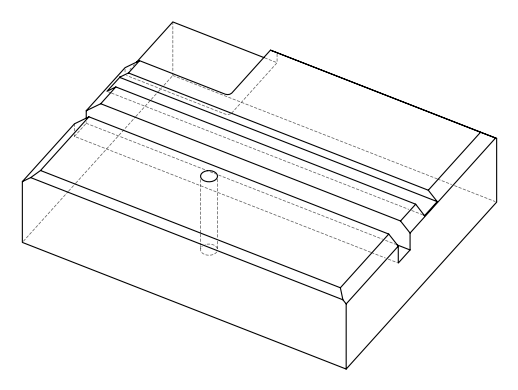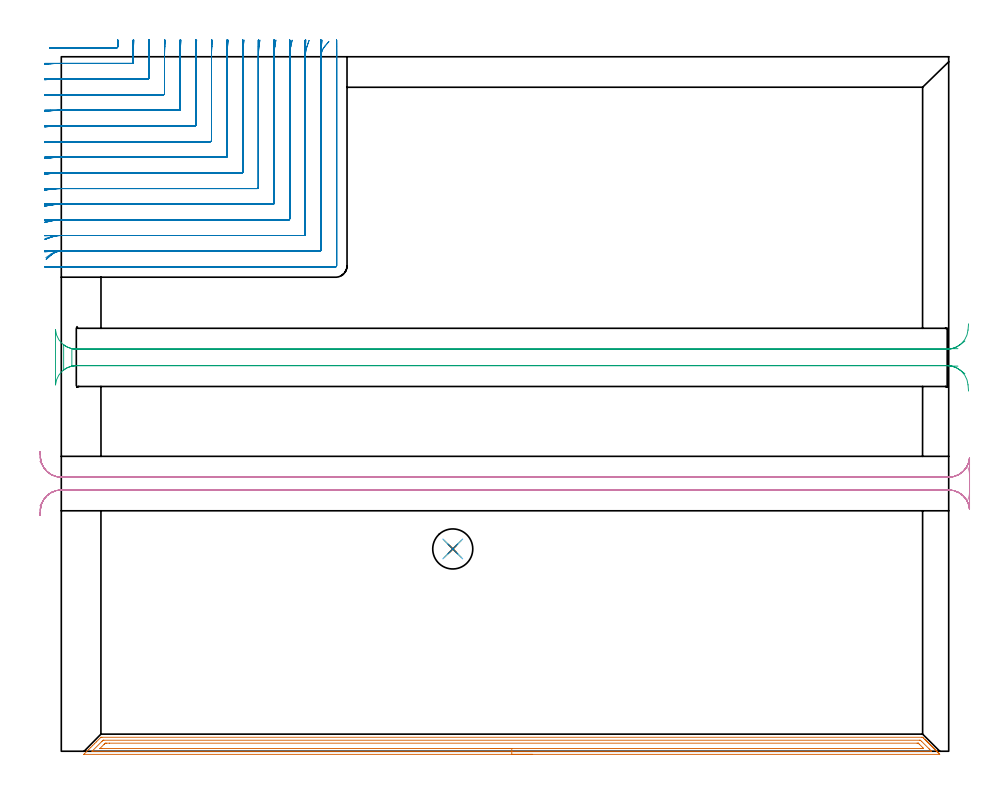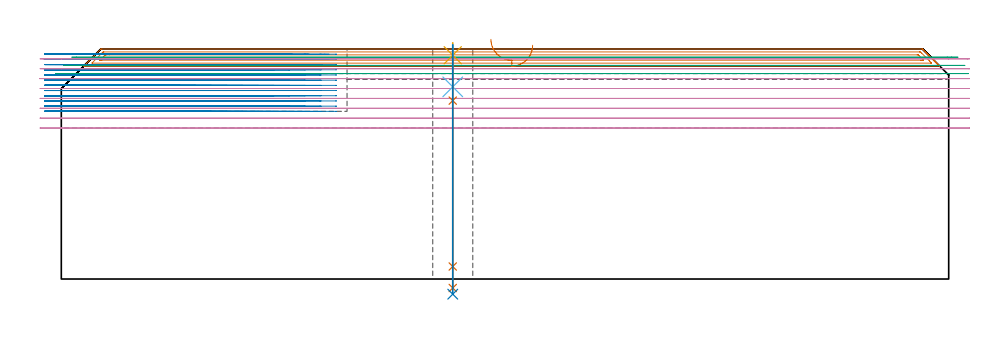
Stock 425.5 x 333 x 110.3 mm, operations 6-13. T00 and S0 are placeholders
(PLAN: 13 operations, 6 tool changes, 124.8 min)
(1 AREA_MILL | FG_CHAMFER_SURFACE | UGT0205_001 | 6.69 min | 22216 mm3)
(2 AREA_MILL_1 | FG_CHAMFER_SURFACE_1 | UGT0205_001 | 4.73 min | 9531 mm3)
(3 AREA_MILL_2 | FG_CHAMFER_SURFACE_2 | UGT0205_001 | 4.59 min | 18210 mm3)
(4 AREA_MILL_3 | FG_CHAMFER_SURFACE_3 | UGT0205_001 | 6.88 min | 15377 mm3)
(5 AREA_MILL_4 | FG_CHAMFER_SURFACE_4 | UGT0205_001 | 13.79 min | 30699 mm3)
(6 AREA_MILL_5 | FG_CHAMFER_SURFACE_5 | UGT0205_001 | 9.9 min | 13432 mm3)
(7 MILL_CORNER_NOTCH_RECTANGULAR | CORNER_NOTCH_RECTANGULAR | NXT0201_013 | Follow Part, ap 2.5, ae 75% | 56.53 min | 430630 mm3)
(8 MILL_RECTANGULAR_SLOT | SLOT_RECTANGULAR | UGT0201_094 | Follow Part, ap 5, ae 75% | 5.38 min | 133810 mm3)
(9 MILL_RECTANGULAR_SLOT_1 | SLOT_RECTANGULAR_1 | UGT0201_094 | Follow Part, ap 5, ae 75% | 15.1 min | 417049 mm3)
(10 SPOT_DRILL | STEP1HOLE | NXT0321_9005460120000 | 0.05 min | 174 mm3)
(11 DRILL_BLIND_HOLE_INTO_CENTER | STEP1HOLE | NXT0301_092 | 0.08 min | 1740 mm3)
(12 GUN_DRILL_THROUGH_HOLE | STEP1HOLE | UGT0307_009 | 0.57 min | 10550 mm3)
(13 DRILL_TO_ENLARGE_THROUGH_HOLE | STEP1HOLE | UGT0301_259 | 0.48 min | 19427 mm3)
(TOOL UGT0205_001 | Chamfer Mill 20 x 3 x 45 deg. | D20 FL50 Z2)
(TOOL NXT0201_013 | ENDMILL 10mm | D10 FL30 Z4)
(TOOL UGT0201_094 | End mill 20 mm | D20 FL38 Z4)
(TOOL NXT0321_9005460120000 | NC Spot Drill, 142deg, 12mm, Carbide, Uncoated | D12 PA142 FL30 Z2)
(TOOL NXT0301_092 | Carbide Drill 12.1mm [860.1-1210-061A1-MM 2214] | D12.1 PA140 FL77 Z2)
(TOOL UGT0307_009 | Gun Drill 12 mm | D12 PA130 FL24 Z1)
(TOOL UGT0301_259 | Twist Drill 19.2 mm | D19.2 PA118 FL140 Z2)
(OP 6 AREA_MILL_5)
G17 G21 G94 G90
T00 M6
G54
G17 G0 G90 X226. Y-1.5 S1061 M3
G43 Z120.3 H0
Z112.1
G94 G1 X225.962 Z111.228 F250.
X225.848 Z110.364
X225.659 Z109.512
X225.397 Z108.68
X225.063 Z107.874
X224.66 Z107.1
X224.191 Z106.364
X223.66 Z105.672
X223.071 Z105.029
X222.428 Z104.44
X221.736 Z103.908
X221. Z103.44
X220.226 Z103.037
X219.42 Z102.703
X218.588 Z102.441
X217.736 Z102.252
X216.871 Z102.138
X216. Z102.1
X11.074
X10.971 Y-1.499 Z102.101
X10.921 Y-1.498 Z102.102
X10.812 Y-1.491 Z102.105
X11.042 Y-1.257 Z102.341
X12.083 Y-0.216 Z103.383
X13.205 Y0.905 Z104.505
X14.098 Y1.799 Z105.398
X14.992 Y2.692 Z106.291
X15.885 Y3.585 Z107.185
X16.778 Y4.479 Z108.078
X18.896 Y6.597 Z110.195
X18.917 Y6.617 Z110.214
X19.005 Y6.699 Z110.286
X19.458 Y6.7 Z110.3
X412.541
X412.995 Y6.699 Z110.286
X413.085 Y6.617 Z110.214
X413.104 Y6.597 Z110.195
X413.435 Y6.266 Z109.864
X413.549 Y6.153 Z109.749
X414.141 Y5.561 Z109.157
X414.247 Y5.453 Z109.053
X414.328 Y5.372 Z108.972
X414.437 Y5.265 Z108.861
X414.542 Y5.159 Z108.758
X414.626 Y5.074 Z108.674
X414.733 Y4.969 Z108.565
X414.836 Y4.864 Z108.464
X414.924 Y4.777 Z108.376
X415.029 Y4.673 Z108.269
X415.131 Y4.57 Z108.169
X415.221 Y4.479 Z108.078
X415.325 Y4.376 Z107.973
X415.425 Y4.275 Z107.875
X415.519 Y4.181 Z107.781
X415.621 Y4.08 Z107.676
X415.719 Y3.981 Z107.58
X415.817 Y3.883 Z107.483
X415.918 Y3.784 Z107.38
X416.014 Y3.686 Z107.286
X416.115 Y3.585 Z107.185
X416.214 Y3.488 Z107.084
X416.308 Y3.392 Z106.991
X416.413 Y3.288 Z106.887
X416.51 Y3.192 Z106.788
X416.603 Y3.098 Z106.697
X416.71 Y2.99 Z106.589
X416.806 Y2.896 Z106.492
X416.897 Y2.803 Z106.403
X417.008 Y2.692 Z106.292
X417.1 Y2.602 Z106.198
X417.192 Y2.509 Z106.108
X417.306 Y2.394 Z105.994
X417.398 Y2.304 Z105.9
X417.486 Y2.214 Z105.814
X417.604 Y2.097 Z105.696
X417.694 Y2.008 Z105.604
X417.78 Y1.92 Z105.519
X417.902 Y1.799 Z105.398
X417.99 Y1.712 Z105.308
X418.075 Y1.626 Z105.225
X418.199 Y1.501 Z105.1
X418.286 Y1.416 Z105.012
X418.369 Y1.331 Z104.93
X418.497 Y1.203 Z104.802
X418.582 Y1.12 Z104.716
X418.664 Y1.037 Z104.636
X418.795 Y0.905 Z104.505
X418.878 Y0.823 Z104.42
X418.958 Y0.742 Z104.341
X419.093 Y0.608 Z104.207
X419.174 Y0.527 Z104.124
X419.253 Y0.448 Z104.047
X419.39 Y0.31 Z103.909
X419.471 Y0.231 Z103.827
X419.547 Y0.153 Z103.753
X419.688 Y0.012 Z103.611
X419.767 Y-0.065 Z103.531
X419.841 Y-0.141 Z103.458
X419.986 Y-0.286 Z103.313
X420.063 Y-0.361 Z103.235
X420.136 Y-0.435 Z103.164
X420.284 Y-0.583 Z103.016
X420.359 Y-0.657 Z102.939
X420.43 Y-0.73 Z102.869
X420.582 Y-0.881 Z102.718
X420.655 Y-0.953 Z102.643
X420.863 Y-1.163 Z102.437
X421.098 Y-1.397 Z102.201
X421.177 Y-1.48 Z102.118
X421.183 Y-1.495 Z102.103
X421.177 Y-1.499 Z102.099
X216. Y-1.5 Z102.1
Y-0.086 Z103.514
X15.012 Y-0.085 Z103.515
X14.992 Y-0.084 Z103.516
X14.697 Y-0.065 Z103.535
X14.84 Y0.086 Z103.686
X14.992 Y0.241 Z103.841
X19.458 Y4.708 Z108.308
X19.74 Y4.985 Z108.585
X20.026 Y5.265 Z108.865
X20.332 Y5.284 Z108.884
X20.352 Y5.285 Z108.885
X411.627
X411.648 Y5.284 Z108.884
X411.973 Y5.265 Z108.865
X412.541 Y4.707 Z108.307
X416.115 Y1.136 Z104.736
X416.427 Y0.823 Z104.423
X417.008 Y0.239 Z103.839
X417.303 Y-0.065 Z103.535
X417.028 Y-0.084 Z103.516
X417.008 Y-0.085 Z103.515
X216. Y-0.086 Z103.514
Y1.328 Z104.928
X19.458 Y1.329 Z104.929
X18.949 Y1.33 Z104.93
X18.598 Y1.334 Z104.934
X18.565 Y1.335 Z104.935
X18.554 Y1.345 Z104.945
X18.557 Y1.352 Z104.952
X18.565 Y1.365 Z104.965
X20.52 Y3.321 Z106.921
X20.689 Y3.488 Z107.088
X20.97 Y3.762 Z107.362
X21.064 Y3.853 Z107.453
X21.245 Y3.864 Z107.464
X21.755 Y3.869 Z107.469
X23.032 Y3.872 Z107.472
X410.37 Y3.871 Z107.471
X410.755 Y3.869 Z107.469
X410.882 Y3.866 Z107.466
X410.924 Y3.864 Z107.464
X410.959 Y3.833 Z107.433
X411.031 Y3.765 Z107.365
X411.312 Y3.488 Z107.088
X413.087 Y1.712 Z105.312
X413.435 Y1.359 Z104.959
X413.45 Y1.335 Z104.935
X413.435 Y1.334 Z104.934
X412.925 Y1.33 Z104.93
X412.541 Y1.329 Z104.929
X412.033 Y1.328 Z104.928
X216.
X215.128 Z104.967
X214.263 Z105.08
X213.412 Z105.269
X212.58 Z105.532
X211.774 Z105.865
X211. Z106.268
X210.264 Z106.737
X209.572 Z107.268
X208.929 Z107.857
X208.339 Z108.501
X207.808 Z109.193
X207.34 Z109.928
X206.937 Z110.702
X206.603 Z111.508
X206.341 Z112.34
X206.152 Z113.192
X206.038 Z114.057
X206. Z114.928
G0 Z120.3
M5
M2
(OP 7 MILL_CORNER_NOTCH_RECTANGULAR)
G17 G21 G94 G90
T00 M6
G54
G17 G0 G90 X-5.605 Y337.192 S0 M3
G43 Z120.3 H0
Z107.808
G94 G1 X-2.606 Y337.267 F250.
G2 X0.025 Y337.3 R105. F500.
G1 X26.614
G3 X27.106 Y337.771 R0.5
G2 X27.117 Y338. R105.
G1 X27.259 Y340.997 F250.
G0 Z120.3
X-7.996 Y329.516
Z107.808
G1 X-5. Y329.67
G2 X0.025 Y329.8 R97.5 F500.
G1 X34.007
G3 X34.5 Y330.293 R0.5
G1 Y333.044
G2 X34.626 Y338. R97.5
G1 X34.778 Y340.996 F250.
G0 Z120.3
X-7.995 Y321.992
Z107.808
G1 X-5. Y322.16
G2 X0.025 Y322.3 R90. F500.
G1 X41.506
G3 X42. Y322.794 R0.5
G1 Y333.044
G2 X42.137 Y338. R90.
G1 X42.302 Y340.995 F250.
G0 Z120.3
X-7.994 Y314.464
Z107.808
G1 X-5. Y314.647
G2 X0.025 Y314.8 R82.5 F500.
G1 X49.006
G3 X49.5 Y315.294 R0.5
G1 Y333.044
G2 X49.649 Y338. R82.5
G1 X49.829 Y340.995 F250.
G0 Z120.3
X-7.993 Y306.93
Z107.808
G1 X-5. Y307.131
G2 X0.025 Y307.3 R75. F500.
G1 X56.506
G3 X57. Y307.794 R0.5
G1 Y333.044
G2 X57.164 Y338. R75.
G1 X57.362 Y340.993 F250.
G0 Z120.3
X-7.992 Y299.389
Z107.808
G1 X-5. Y299.613
G2 X0.025 Y299.8 R67.5 F500.
G1 X64.005
G3 X64.5 Y300.295 R0.5
G1 Y333.044
G2 X64.682 Y338. R67.5
G1 X64.902 Y340.992 F250.
G0 Z120.3
X-7.989 Y291.838
Z107.808
G1 X-5. Y292.089
G2 X0.025 Y292.3 R60. F500.
G1 X71.505
G3 X72. Y292.795 R0.5
G1 Y333.044
G2 X72.205 Y338. R60.
G1 X72.453 Y340.99 F250.
G0 Z120.3
X-7.986 Y284.272
Z107.808
G1 X-5. Y284.559
G2 X0.025 Y284.8 R52.5 F500.
G1 X79.005
G3 X79.5 Y285.295 R0.5
G1 Y333.044
G2 X79.734 Y338. R52.5
G1 X80.018 Y340.987 F250.
G0 Z120.3
X-7.981 Y276.684
Z107.808
G1 X-5. Y277.019
G2 X0.025 Y277.3 R45. F500.
G1 X86.505
G3 X87. Y277.795 R0.5
G1 Y333.044
G2 X87.274 Y338. R45.
G1 X87.604 Y340.982 F250.
G0 Z120.3
X-7.973 Y269.06
Z107.808
G1 X-5. Y269.462
G2 X0.025 Y269.8 R37.5 F500.
G1 X94.004
G3 X94.5 Y270.296 R0.5
G1 Y333.044
G2 X94.829 Y338. R37.5
G1 X95.225 Y340.974 F250.
G0 Z120.3
X-7.958 Y261.374
Z107.808
G1 X-5. Y261.876
G2 X0.025 Y262.3 R30. F500.
G1 X101.504
G3 X102. Y262.796 R0.5
G1 Y333.044
G2 X102.412 Y338. R30.
G1 X102.908 Y340.959 F250.
G0 Z120.3
X-7.924 Y253.562
Z107.808
G1 X-5. Y254.232
G2 X0.025 Y254.8 R22.5 F500.
G1 X109.004
G3 X109.5 Y255.296 R0.5
G1 Y333.044
G2 X110.052 Y338. R22.5
G1 X110.713 Y340.926 F250.
G0 Z120.3
X-7.827 Y245.428
Z107.808
G1 X-5. Y246.433
G2 X0.025 Y247.3 R15. F500.
G1 X116.504
G3 X117. Y247.796 R0.5
G1 Y333.044
G2 X117.842 Y338. R15.
G1 X118.833 Y340.832 F250.
G0 Z120.3
X-7.227 Y235.857
Z107.808
G1 X-5. Y237.867
G2 X0.025 Y239.8 R7.5 F500.
G1 X124.003
G3 X124.5 Y240.297 R0.5
G1 Y333.044
G2 X126.37 Y338. R7.5
G1 X128.353 Y340.252 F250.
G0 Z120.3
X-2.975 Y232.3
Z107.808
G1 X0.025
X131.5 F500.
G3 X132. Y232.8 R0.5
G1 Y333.044
Y336.044 F250.
G0 Z120.3
X-5.605 Y337.193
Z105.317
G1 X-2.606 Y337.267
G2 X0.011 Y337.3 R105. F500.
G1 X26.61
G3 X27.103 Y337.771 R0.5
G2 X27.113 Y338. R105.
G1 X27.252 Y340.997 F250.
G0 Z120.3
X-7.996 Y329.517
Z105.317
G1 X-5. Y329.671
G2 X0.011 Y329.8 R97.5 F500.
G1 X34.007
G3 X34.5 Y330.293 R0.5
G1 Y333.131
G2 X34.622 Y338. R97.5
G1 X34.771 Y340.996 F250.
G0 Z120.3
X-7.995 Y321.993
Z105.317
G1 X-5. Y322.16
G2 X0.011 Y322.3 R90. F500.
G1 X41.506
G3 X42. Y322.794 R0.5
G1 Y333.131
G2 X42.132 Y338. R90.
G1 X42.294 Y340.996 F250.
G0 Z120.3
X-7.994 Y314.465
Z105.317
G1 X-5. Y314.648
G2 X0.011 Y314.8 R82.5 F500.
G1 X49.006
G3 X49.5 Y315.294 R0.5
G1 Y333.131
G2 X49.644 Y338. R82.5
G1 X49.821 Y340.995 F250.
G0 Z120.3
X-7.993 Y306.932
Z105.317
G1 X-5. Y307.132
G2 X0.011 Y307.3 R75. F500.
G1 X56.506
G3 X57. Y307.794 R0.5
G1 Y333.131
G2 X57.158 Y338. R75.
G1 X57.353 Y340.994 F250.
G0 Z120.3
X-7.992 Y299.391
Z105.317
G1 X-5. Y299.614
G2 X0.011 Y299.8 R67.5 F500.
G1 X64.005
G3 X64.5 Y300.295 R0.5
G1 Y333.131
G2 X64.676 Y338. R67.5
G1 X64.892 Y340.992 F250.
G0 Z120.3
X-7.99 Y291.84
Z105.317
G1 X-5. Y292.09
G2 X0.011 Y292.3 R60. F500.
G1 X71.505
G3 X72. Y292.795 R0.5
G1 Y333.131
G2 X72.198 Y338. R60.
G1 X72.441 Y340.99 F250.
G0 Z120.3
X-7.986 Y284.274
Z105.317
G1 X-5. Y284.56
G2 X0.011 Y284.8 R52.5 F500.
G1 X79.005
G3 X79.5 Y285.295 R0.5
G1 Y333.131
G2 X79.726 Y338. R52.5
G1 X80.004 Y340.987 F250.
G0 Z120.3
X-7.981 Y276.686
Z105.317
G1 X-5. Y277.02
G2 X0.011 Y277.3 R45. F500.
G1 X86.505
G3 X87. Y277.795 R0.5
G1 Y333.131
G2 X87.264 Y338. R45.
G1 X87.589 Y340.982 F250.
G0 Z120.3
X-7.973 Y269.063
Z105.317
G1 X-5. Y269.464
G2 X0.011 Y269.8 R37.5 F500.
G1 X94.004
G3 X94.5 Y270.296 R0.5
G1 Y333.131
G2 X94.817 Y338. R37.5
G1 X95.207 Y340.975 F250.
G0 Z120.3
X-7.958 Y261.377
Z105.317
G1 X-5. Y261.879
G2 X0.011 Y262.3 R30. F500.
G1 X101.504
G3 X102. Y262.796 R0.5
G1 Y333.131
G2 X102.398 Y338. R30.
G1 X102.885 Y340.96 F250.
G0 Z120.3
X-7.925 Y253.567
Z105.317
G1 X-5. Y254.235
G2 X0.011 Y254.8 R22.5 F500.
G1 X109.004
G3 X109.5 Y255.296 R0.5
G1 Y333.131
G2 X110.033 Y338. R22.5
G1 X110.682 Y340.929 F250.
G0 Z120.3
X-7.828 Y245.436
Z105.317
G1 X-5. Y246.438
G2 X0.011 Y247.3 R15. F500.
G1 X116.504
G3 X117. Y247.796 R0.5
G1 Y333.131
G2 X117.812 Y338. R15.
G1 X118.786 Y340.838 F250.
G0 Z120.3
X-7.232 Y235.876
Z105.317
G1 X-5. Y237.88
G2 X0.011 Y239.8 R7.5 F500.
G1 X124.003
G3 X124.5 Y240.297 R0.5
G1 Y333.131
G2 X126.295 Y338. R7.5
G1 X128.243 Y340.282 F250.
G0 Z120.3
X-2.989 Y232.3
Z105.317
G1 X0.011
X131.5 F500.
G3 X132. Y232.8 R0.5
G1 Y333.131
Y336.131 F250.
G0 Z120.3
X-5.604 Y337.193
Z102.825
G1 X-2.605 Y337.268
G2 X0.002 Y337.3 R105. F500.
G1 X26.514
G3 X27.007 Y337.787 R0.5
G2 X27.01 Y338. R105.
G1 X27.051 Y341. F250.
G0 Z120.3
X-7.996 Y329.518
Z102.825
G1 X-5. Y329.672
G2 X0.002 Y329.8 R97.5 F500.
G1 X34.007
G3 X34.5 Y330.293 R0.5
G1 Y336.549
G2 X34.511 Y338. R97.5
G1 X34.555 Y341. F250.
G0 Z120.3
X-7.995 Y321.994
Z102.825
G1 X-5. Y322.161
G2 X0.002 Y322.3 R90. F500.
G1 X41.506
G3 X42. Y322.794 R0.5
G1 Y336.549
G2 X42.012 Y338. R90.
G1 X42.06 Y341. F250.
G0 Z120.3
X-7.994 Y314.466
Z102.825
G1 X-5. Y314.648
G2 X0.002 Y314.8 R82.5 F500.
G1 X49.006
G3 X49.5 Y315.294 R0.5
G1 Y336.549
G2 X49.513 Y338. R82.5
G1 X49.566 Y341. F250.
G0 Z120.3
X-7.993 Y306.933
Z102.825
G1 X-5. Y307.133
G2 X0.002 Y307.3 R75. F500.
G1 X56.506
G3 X57. Y307.794 R0.5
G1 Y336.549
G2 X57.014 Y338. R75.
G1 X57.072 Y340.999 F250.
G0 Z120.3
X-7.992 Y299.392
Z102.825
G1 X-5. Y299.614
G2 X0.002 Y299.8 R67.5 F500.
G1 X64.005
G3 X64.5 Y300.295 R0.5
G1 Y336.549
G2 X64.516 Y338. R67.5
G1 X64.58 Y340.999 F250.
G0 Z120.3
X-7.99 Y291.841
Z102.825
G1 X-5. Y292.091
G2 X0.002 Y292.3 R60. F500.
G1 X71.505
G3 X72. Y292.795 R0.5
G1 Y336.549
G2 X72.018 Y338. R60.
G1 X72.09 Y340.999 F250.
G0 Z120.3
X-7.986 Y284.275
Z102.825
G1 X-5. Y284.561
G2 X0.002 Y284.8 R52.5 F500.
G1 X79.005
G3 X79.5 Y285.295 R0.5
G1 Y336.549
G2 X79.52 Y338. R52.5
G1 X79.603 Y340.999 F250.
G0 Z120.3
X-7.981 Y276.688
Z102.825
G1 X-5. Y277.021
G2 X0.002 Y277.3 R45. F500.
G1 X86.505
G3 X87. Y277.795 R0.5
G1 Y336.549
G2 X87.023 Y338. R45.
G1 X87.12 Y340.998 F250.
G0 Z120.3
X-7.973 Y269.065
Z102.825
G1 X-5. Y269.465
G2 X0.002 Y269.8 R37.5 F500.
G1 X94.004
G3 X94.5 Y270.296 R0.5
G1 Y336.549
G2 X94.528 Y338. R37.5
G1 X94.644 Y340.998 F250.
G0 Z120.3
X-7.958 Y261.38
Z102.825
G1 X-5. Y261.88
G2 X0.002 Y262.3 R30. F500.
G1 X101.504
G3 X102. Y262.796 R0.5
G1 Y336.549
G2 X102.035 Y338. R30.
G1 X102.18 Y340.996 F250.
G0 Z120.3
X-7.925 Y253.57
Z102.825
G1 X-5. Y254.237
G2 X0.002 Y254.8 R22.5 F500.
G1 X109.004
G3 X109.5 Y255.296 R0.5
G1 Y336.549
G2 X109.547 Y338. R22.5
G1 X109.74 Y340.994 F250.
G0 Z120.3
X-7.828 Y245.441
Z102.825
G1 X-5. Y246.441
G2 X0.002 Y247.3 R15. F500.
G1 X116.504
G3 X117. Y247.796 R0.5
G1 Y336.549
G2 X117.07 Y338. R15.
G1 X117.36 Y340.986 F250.
G0 Z120.3
X-7.235 Y235.887
Z102.825
G1 X-5. Y237.888
G2 X0.002 Y239.8 R7.5 F500.
G1 X124.003
G3 X124.5 Y240.297 R0.5
G1 Y336.549
G2 X124.642 Y338. R7.5
G1 X125.222 Y340.943 F250.
G0 Z120.3
X-2.998 Y232.3
Z102.825
G1 X0.002
X131.5 F500.
G3 X132. Y232.8 R0.5
G1 Y336.549
Y339.549 F250.
G0 Z120.3
X-5.582 Y337.226
Z100.333
G1 X-2.582 Y337.282
G2 X-0.621 Y337.3 R105. F500.
G1 X26.507
G3 X27. Y337.793 R0.5
G2 X27. Y338. R105.
G1 X27.003 Y341. F250.
G0 Z120.3
X-7.997 Y329.567
Z100.333
G1 X-5. Y329.702
G2 X-0.621 Y329.8 R97.5 F500.
G1 X34.007
G3 X34.5 Y330.293 R0.5
G1 Y337.902
Y338.
X34.503 Y341. F250.
G0 Z120.3
X-7.996 Y322.047
Z100.333
G1 X-5. Y322.193
G2 X-0.621 Y322.3 R90. F500.
G1 X41.506
G3 X42. Y322.794 R0.5
G1 Y337.902
Y338.
X42.003 Y341. F250.
G0 Z120.3
X-7.996 Y314.524
Z100.333
G1 X-5. Y314.684
G2 X-0.621 Y314.8 R82.5 F500.
G1 X49.006
G3 X49.5 Y315.294 R0.5
G1 Y337.902
Y338.
X49.504 Y341. F250.
G0 Z120.3
X-7.995 Y306.997
Z100.333
G1 X-5. Y307.172
G2 X-0.621 Y307.3 R75. F500.
G1 X56.506
G3 X57. Y307.794 R0.5
G1 Y337.902
Y338.
X57.004 Y341. F250.
G0 Z120.3
X-7.994 Y299.463
Z100.333
G1 X-5. Y299.658
G2 X-0.621 Y299.8 R67.5 F500.
G1 X64.005
G3 X64.5 Y300.295 R0.5
G1 Y337.902
Y338.
X64.504 Y341. F250.
G0 Z120.3
X-7.992 Y291.921
Z100.333
G1 X-5. Y292.14
G2 X-0.621 Y292.3 R60. F500.
G1 X71.505
G3 X72. Y292.795 R0.5
G1 Y337.902
Y338.
X72.005 Y341. F250.
G0 Z120.3
X-7.99 Y284.367
Z100.333
G1 X-5. Y284.617
G2 X-0.621 Y284.8 R52.5 F500.
G1 X79.005
G3 X79.5 Y285.295 R0.5
G1 Y337.902
Y338.
X79.506 Y341. F250.
G0 Z120.3
X-7.986 Y276.795
Z100.333
G1 X-5. Y277.086
G2 X-0.621 Y277.3 R45. F500.
G1 X86.505
G3 X87. Y277.795 R0.5
G1 Y337.902
Y338.
X87.007 Y341. F250.
G0 Z120.3
X-7.979 Y269.193
Z100.333
G1 X-5. Y269.543
G2 X-0.621 Y269.8 R37.5 F500.
G1 X94.004
G3 X94.5 Y270.296 R0.5
G1 Y337.902
Y338.
X94.508 Y341. F250.
G0 Z120.3
X-7.968 Y261.541
Z100.333
G1 X-5. Y261.979
G2 X-0.621 Y262.3 R30. F500.
G1 X101.504
G3 X102. Y262.796 R0.5
G1 Y337.902
Y338.
X102.01 Y341. F250.
G0 Z120.3
X-7.943 Y253.786
Z100.333
G1 X-5. Y254.37
G2 X-0.621 Y254.8 R22.5 F500.
G1 X109.004
G3 X109.5 Y255.296 R0.5
G1 Y337.902
Y338.
X109.513 Y341. F250.
G0 Z120.3
X-7.869 Y245.771
Z100.333
G1 X-5. Y246.647
G2 X-0.621 Y247.3 R15. F500.
G1 X116.504
G3 X117. Y247.796 R0.5
G1 Y337.902
Y338.
X117.02 Y341. F250.
G0 Z120.3
X-7.436 Y236.637
Z100.333
G1 X-5. Y238.389
G2 X-0.621 Y239.8 R7.5 F500.
G1 X124.003
G3 X124.5 Y240.297 R0.5
G1 Y337.902
X124.501 Y338.
X124.54 Y341. F250.
G0 Z120.3
X-3.621 Y232.3
Z100.333
G1 X-0.621
X131.5 F500.
G3 X132. Y232.8 R0.5
G1 Y337.902
Y340.902 F250.
G0 Z120.3
X-5.551 Y337.3
Z97.842
G1 X-2.551
X26.507 F500.
G3 X27. Y337.793 R0.5
G2 X27. Y338. R105.
G1 Y341. F250.
G0 Z120.3
X-8. Y329.766
Z97.842
G1 X-5. Y329.795
G2 X-4.058 Y329.8 R97.5 F500.
G1 X34.007
G3 X34.5 Y330.293 R0.5
G1 Y338.
Y341. F250.
G0 Z120.3
X-8. Y322.264
Z97.842
G1 X-5. Y322.295
G2 X-4.058 Y322.3 R90. F500.
G1 X41.506
G3 X42. Y322.794 R0.5
G1 Y338.
Y341. F250.
G0 Z120.3
X-8. Y314.76
Z97.842
G1 X-5. Y314.795
G2 X-4.058 Y314.8 R82.5 F500.
G1 X49.006
G3 X49.5 Y315.294 R0.5
G1 Y338.
Y341. F250.
G0 Z120.3
X-8. Y307.256
Z97.842
G1 X-5. Y307.294
G2 X-4.058 Y307.3 R75. F500.
G1 X56.506
G3 X57. Y307.794 R0.5
G1 Y338.
Y341. F250.
G0 Z120.3
X-8. Y299.752
Z97.842
G1 X-5. Y299.793
G2 X-4.058 Y299.8 R67.5 F500.
G1 X64.005
G3 X64.5 Y300.295 R0.5
G1 Y338.
Y341. F250.
G0 Z120.3
X-8. Y292.246
Z97.842
G1 X-5. Y292.293
G2 X-4.058 Y292.3 R60. F500.
G1 X71.505
G3 X72. Y292.795 R0.5
G1 Y338.
Y341. F250.
G0 Z120.3
X-8. Y284.738
Z97.842
G1 X-5. Y284.792
G2 X-4.058 Y284.8 R52.5 F500.
G1 X79.005
G3 X79.5 Y285.295 R0.5
G1 Y338.
Y341. F250.
G0 Z120.3
X-7.999 Y277.227
Z97.842
G1 X-5. Y277.29
G2 X-4.058 Y277.3 R45. F500.
G1 X86.505
G3 X87. Y277.795 R0.5
G1 Y338.
Y341. F250.
G0 Z120.3
X-7.999 Y269.713
Z97.842
G1 X-5. Y269.788
G2 X-4.058 Y269.8 R37.5 F500.
G1 X94.004
G3 X94.5 Y270.296 R0.5
G1 Y338.
Y341. F250.
G0 Z120.3
X-7.999 Y262.191
Z97.842
G1 X-5. Y262.285
G2 X-4.058 Y262.3 R30. F500.
G1 X101.504
G3 X102. Y262.796 R0.5
G1 Y338.
Y341. F250.
G0 Z120.3
X-7.997 Y254.655
Z97.842
G1 X-5. Y254.78
G2 X-4.058 Y254.8 R22.5 F500.
G1 X109.004
G3 X109.5 Y255.296 R0.5
G1 Y338.
Y341. F250.
G0 Z120.3
X-7.994 Y247.082
Z97.842
G1 X-5. Y247.27
G2 X-4.058 Y247.3 R15. F500.
G1 X116.504
G3 X117. Y247.796 R0.5
G1 Y338.
Y341. F250.
G0 Z120.3
X-7.976 Y239.364
Z97.842
G1 X-5. Y239.741
G2 X-4.058 Y239.8 R7.5 F500.
G1 X124.003
G3 X124.5 Y240.297 R0.5
G1 Y338.
Y341. F250.
G0 Z120.3
X-7.058 Y232.3
Z97.842
G1 X-4.058
X131.5 F500.
G3 X132. Y232.8 R0.5
G1 Y338.
Y341. F250.
G0 Z120.3
X-5.551 Y337.3
Z95.35
G1 X-2.551
X26.507 F500.
G3 X27. Y337.793 R0.5
G2 X27. Y338. R105.
G1 Y341. F250.
G0 Z120.3
X-8. Y329.8
Z95.35
G1 X-5.
X26.507 F500.
X34.007
G3 X34.5 Y330.293 R0.5
G1 Y338.
Y341. F250.
G0 Z120.3
X-8. Y322.3
Z95.35
G1 X-5.
X34.007 F500.
X41.506
G3 X42. Y322.794 R0.5
G1 Y338.
Y341. F250.
G0 Z120.3
X-8. Y314.799
Z95.35
G1 X-5. Y314.8
X41.506 F500.
X49.006
G3 X49.5 Y315.294 R0.5
G1 Y338.
Y341. F250.
G0 Z120.3
X-8. Y307.299
Z95.35
G1 X-5. Y307.3
X49.006 F500.
X56.506
G3 X57. Y307.794 R0.5
G1 Y338.
Y341. F250.
G0 Z120.3
X-8. Y299.799
Z95.35
G1 X-5. Y299.8
X56.506 F500.
X64.005
G3 X64.5 Y300.295 R0.5
G1 Y338.
Y341. F250.
G0 Z120.3
X-8. Y292.299
Z95.35
G1 X-5. Y292.3
X64.005 F500.
X71.505
G3 X72. Y292.795 R0.5
G1 Y338.
Y341. F250.
G0 Z120.3
X-8. Y284.799
Z95.35
G1 X-5. Y284.8
X71.505 F500.
X79.005
G3 X79.5 Y285.295 R0.5
G1 Y338.
Y341. F250.
G0 Z120.3
X-8. Y277.299
Z95.35
G1 X-5. Y277.3
X79.005 F500.
X86.505
G3 X87. Y277.795 R0.5
G1 Y338.
Y341. F250.
G0 Z120.3
X-8. Y269.799
Z95.35
G1 X-5. Y269.8
X86.505 F500.
X94.004
G3 X94.5 Y270.296 R0.5
G1 Y338.
Y341. F250.
G0 Z120.3
X-8. Y262.299
Z95.35
G1 X-5. Y262.3
X94.004 F500.
X101.504
G3 X102. Y262.796 R0.5
G1 Y338.
Y341. F250.
G0 Z120.3
X-8. Y254.798
Z95.35
G1 X-5. Y254.8
X101.504 F500.
X109.004
G3 X109.5 Y255.296 R0.5
G1 Y338.
Y341. F250.
G0 Z120.3
X-8. Y247.297
Z95.35
G1 X-5. Y247.3
X109.004 F500.
X116.504
G3 X117. Y247.796 R0.5
G1 Y338.
Y341. F250.
G0 Z120.3
X-8. Y239.794
Z95.35
G1 X-5. Y239.8
X116.504 F500.
X124.003
G3 X124.5 Y240.297 R0.5
G1 Y338.
Y341. F250.
G0 Z120.3
X-7.986 Y232.3
Z95.35
G1 X-4.986
X131.5 F500.
G3 X132. Y232.8 R0.5
G1 Y338.
Y341. F250.
G0 Z120.3
X-5.551 Y337.3
Z92.858
G1 X-2.551
X26.507 F500.
G3 X27. Y337.793 R0.5
G2 X27. Y338. R105.
G1 Y341. F250.
G0 Z120.3
X-8. Y329.8
Z92.858
G1 X-5.
X34.007 F500.
G3 X34.5 Y330.293 R0.5
G1 Y338.
Y341. F250.
G0 Z120.3
X-8. Y322.3
Z92.858
G1 X-5.
X41.506 F500.
G3 X42. Y322.794 R0.5
G1 Y338.
Y341. F250.
G0 Z120.3
X-8. Y314.8
Z92.858
G1 X-5.
X49.006 F500.
G3 X49.5 Y315.294 R0.5
G1 Y338.
Y341. F250.
G0 Z120.3
X-8. Y307.3
Z92.858
G1 X-5.
X56.506 F500.
G3 X57. Y307.794 R0.5
G1 Y338.
Y341. F250.
G0 Z120.3
X-8. Y299.8
Z92.858
G1 X-5.
X64.005 F500.
G3 X64.5 Y300.295 R0.5
G1 Y338.
Y341. F250.
G0 Z120.3
X-8. Y292.3
Z92.858
G1 X-5.
X71.505 F500.
G3 X72. Y292.795 R0.5
G1 Y338.
Y341. F250.
G0 Z120.3
X-8. Y284.8
Z92.858
G1 X-5.
X79.005 F500.
G3 X79.5 Y285.295 R0.5
G1 Y338.
Y341. F250.
G0 Z120.3
X-8. Y277.3
Z92.858
G1 X-5.
X86.505 F500.
G3 X87. Y277.795 R0.5
G1 Y338.
Y341. F250.
G0 Z120.3
X-8. Y269.8
Z92.858
G1 X-5.
X94.004 F500.
G3 X94.5 Y270.296 R0.5
G1 Y338.
Y341. F250.
G0 Z120.3
X-8. Y262.3
Z92.858
G1 X-5.
X101.504 F500.
G3 X102. Y262.796 R0.5
G1 Y338.
Y341. F250.
G0 Z120.3
X-8. Y254.8
Z92.858
G1 X-5.
X109.004 F500.
G3 X109.5 Y255.296 R0.5
G1 Y338.
Y341. F250.
G0 Z120.3
X-8. Y247.3
Z92.858
G1 X-5.
X116.504 F500.
G3 X117. Y247.796 R0.5
G1 Y338.
Y341. F250.
G0 Z120.3
X-8. Y239.8
Z92.858
G1 X-5.
X124.003 F500.
G3 X124.5 Y240.297 R0.5
G1 Y338.
Y341. F250.
G0 Z120.3
X-8. Y232.3
Z92.858
G1 X-5.
X131.5 F500.
G3 X132. Y232.8 R0.5
G1 Y338.
Y341. F250.
G0 Z120.3
X-5.551 Y337.3
Z90.367
G1 X-2.551
X26.507 F500.
G3 X27. Y337.793 R0.5
G2 X27. Y338. R105.
G1 Y341. F250.
G0 Z120.3
X-8. Y329.8
Z90.367
G1 X-5.
X34.007 F500.
G3 X34.5 Y330.293 R0.5
G1 Y338.
Y341. F250.
G0 Z120.3
X-8. Y322.3
Z90.367
G1 X-5.
X41.506 F500.
G3 X42. Y322.794 R0.5
G1 Y338.
Y341. F250.
G0 Z120.3
X-8. Y314.8
Z90.367
G1 X-5.
X49.006 F500.
G3 X49.5 Y315.294 R0.5
G1 Y338.
Y341. F250.
G0 Z120.3
X-8. Y307.3
Z90.367
G1 X-5.
X56.506 F500.
G3 X57. Y307.794 R0.5
G1 Y338.
Y341. F250.
G0 Z120.3
X-8. Y299.8
Z90.367
G1 X-5.
X64.005 F500.
G3 X64.5 Y300.295 R0.5
G1 Y338.
Y341. F250.
G0 Z120.3
X-8. Y292.3
Z90.367
G1 X-5.
X71.505 F500.
G3 X72. Y292.795 R0.5
G1 Y338.
Y341. F250.
G0 Z120.3
X-8. Y284.8
Z90.367
G1 X-5.
X79.005 F500.
G3 X79.5 Y285.295 R0.5
G1 Y338.
Y341. F250.
G0 Z120.3
X-8. Y277.3
Z90.367
G1 X-5.
X86.505 F500.
G3 X87. Y277.795 R0.5
G1 Y338.
Y341. F250.
G0 Z120.3
X-8. Y269.8
Z90.367
G1 X-5.
X94.004 F500.
G3 X94.5 Y270.296 R0.5
G1 Y338.
Y341. F250.
G0 Z120.3
X-8. Y262.3
Z90.367
G1 X-5.
X101.504 F500.
G3 X102. Y262.796 R0.5
G1 Y338.
Y341. F250.
G0 Z120.3
X-8. Y254.8
Z90.367
G1 X-5.
X109.004 F500.
G3 X109.5 Y255.296 R0.5
G1 Y338.
Y341. F250.
G0 Z120.3
X-8. Y247.3
Z90.367
G1 X-5.
X116.504 F500.
G3 X117. Y247.796 R0.5
G1 Y338.
Y341. F250.
G0 Z120.3
X-8. Y239.8
Z90.367
G1 X-5.
X124.003 F500.
G3 X124.5 Y240.297 R0.5
G1 Y338.
Y341. F250.
G0 Z120.3
X-8. Y232.3
Z90.367
G1 X-5.
X131.5 F500.
G3 X132. Y232.8 R0.5
G1 Y338.
Y341. F250.
G0 Z120.3
X-5.551 Y337.3
Z87.875
G1 X-2.551
X26.507 F500.
G3 X27. Y337.793 R0.5
G2 X27. Y338. R105.
G1 Y341. F250.
G0 Z120.3
X-8. Y329.8
Z87.875
G1 X-5.
X34.007 F500.
G3 X34.5 Y330.293 R0.5
G1 Y338.
Y341. F250.
G0 Z120.3
X-8. Y322.3
Z87.875
G1 X-5.
X41.506 F500.
G3 X42. Y322.794 R0.5
G1 Y338.
Y341. F250.
G0 Z120.3
X-8. Y314.8
Z87.875
G1 X-5.
X49.006 F500.
G3 X49.5 Y315.294 R0.5
G1 Y338.
Y341. F250.
G0 Z120.3
X-8. Y307.3
Z87.875
G1 X-5.
X56.506 F500.
G3 X57. Y307.794 R0.5
G1 Y338.
Y341. F250.
G0 Z120.3
X-8. Y299.8
Z87.875
G1 X-5.
X64.005 F500.
G3 X64.5 Y300.295 R0.5
G1 Y338.
Y341. F250.
G0 Z120.3
X-8. Y292.3
Z87.875
G1 X-5.
X71.505 F500.
G3 X72. Y292.795 R0.5
G1 Y338.
Y341. F250.
G0 Z120.3
X-8. Y284.8
Z87.875
G1 X-5.
X79.005 F500.
G3 X79.5 Y285.295 R0.5
G1 Y338.
Y341. F250.
G0 Z120.3
X-8. Y277.3
Z87.875
G1 X-5.
X86.505 F500.
G3 X87. Y277.795 R0.5
G1 Y338.
Y341. F250.
G0 Z120.3
X-8. Y269.8
Z87.875
G1 X-5.
X94.004 F500.
G3 X94.5 Y270.296 R0.5
G1 Y338.
Y341. F250.
G0 Z120.3
X-8. Y262.3
Z87.875
G1 X-5.
X101.504 F500.
G3 X102. Y262.796 R0.5
G1 Y338.
Y341. F250.
G0 Z120.3
X-8. Y254.8
Z87.875
G1 X-5.
X109.004 F500.
G3 X109.5 Y255.296 R0.5
G1 Y338.
Y341. F250.
G0 Z120.3
X-8. Y247.3
Z87.875
G1 X-5.
X116.504 F500.
G3 X117. Y247.796 R0.5
G1 Y338.
Y341. F250.
G0 Z120.3
X-8. Y239.8
Z87.875
G1 X-5.
X124.003 F500.
G3 X124.5 Y240.297 R0.5
G1 Y338.
Y341. F250.
G0 Z120.3
X-8. Y232.3
Z87.875
G1 X-5.
X131.5 F500.
G3 X132. Y232.8 R0.5
G1 Y338.
Y341. F250.
G0 Z120.3
X-5.551 Y337.3
Z85.383
G1 X-2.551
X26.507 F500.
G3 X27. Y337.793 R0.5
G2 X27. Y338. R105.
G1 Y341. F250.
G0 Z120.3
X-8. Y329.8
Z85.383
G1 X-5.
X34.007 F500.
G3 X34.5 Y330.293 R0.5
G1 Y338.
Y341. F250.
G0 Z120.3
X-8. Y322.3
Z85.383
G1 X-5.
X41.506 F500.
G3 X42. Y322.794 R0.5
G1 Y338.
Y341. F250.
G0 Z120.3
X-8. Y314.8
Z85.383
G1 X-5.
X49.006 F500.
G3 X49.5 Y315.294 R0.5
G1 Y338.
Y341. F250.
G0 Z120.3
X-8. Y307.3
Z85.383
G1 X-5.
X56.506 F500.
G3 X57. Y307.794 R0.5
G1 Y338.
Y341. F250.
G0 Z120.3
X-8. Y299.8
Z85.383
G1 X-5.
X64.005 F500.
G3 X64.5 Y300.295 R0.5
G1 Y338.
Y341. F250.
G0 Z120.3
X-8. Y292.3
Z85.383
G1 X-5.
X71.505 F500.
G3 X72. Y292.795 R0.5
G1 Y338.
Y341. F250.
G0 Z120.3
X-8. Y284.8
Z85.383
G1 X-5.
X79.005 F500.
G3 X79.5 Y285.295 R0.5
G1 Y338.
Y341. F250.
G0 Z120.3
X-8. Y277.3
Z85.383
G1 X-5.
X86.505 F500.
G3 X87. Y277.795 R0.5
G1 Y338.
Y341. F250.
G0 Z120.3
X-8. Y269.8
Z85.383
G1 X-5.
X94.004 F500.
G3 X94.5 Y270.296 R0.5
G1 Y338.
Y341. F250.
G0 Z120.3
X-8. Y262.3
Z85.383
G1 X-5.
X101.504 F500.
G3 X102. Y262.796 R0.5
G1 Y338.
Y341. F250.
G0 Z120.3
X-8. Y254.8
Z85.383
G1 X-5.
X109.004 F500.
G3 X109.5 Y255.296 R0.5
G1 Y338.
Y341. F250.
G0 Z120.3
X-8. Y247.3
Z85.383
G1 X-5.
X116.504 F500.
G3 X117. Y247.796 R0.5
G1 Y338.
Y341. F250.
G0 Z120.3
X-8. Y239.8
Z85.383
G1 X-5.
X124.003 F500.
G3 X124.5 Y240.297 R0.5
G1 Y338.
Y341. F250.
G0 Z120.3
X-8. Y232.3
Z85.383
G1 X-5.
X131.5 F500.
G3 X132. Y232.8 R0.5
G1 Y338.
Y341. F250.
G0 Z120.3
X-5.551 Y337.3
Z82.892
G1 X-2.551
X26.507 F500.
G3 X27. Y337.793 R0.5
G2 X27. Y338. R105.
G1 Y341. F250.
G0 Z120.3
X-8. Y329.8
Z82.892
G1 X-5.
X34.007 F500.
G3 X34.5 Y330.293 R0.5
G1 Y338.
Y341. F250.
G0 Z120.3
X-8. Y322.3
Z82.892
G1 X-5.
X41.506 F500.
G3 X42. Y322.794 R0.5
G1 Y338.
Y341. F250.
G0 Z120.3
X-8. Y314.8
Z82.892
G1 X-5.
X49.006 F500.
G3 X49.5 Y315.294 R0.5
G1 Y338.
Y341. F250.
G0 Z120.3
X-8. Y307.3
Z82.892
G1 X-5.
X56.506 F500.
G3 X57. Y307.794 R0.5
G1 Y338.
Y341. F250.
G0 Z120.3
X-8. Y299.8
Z82.892
G1 X-5.
X64.005 F500.
G3 X64.5 Y300.295 R0.5
G1 Y338.
Y341. F250.
G0 Z120.3
X-8. Y292.3
Z82.892
G1 X-5.
X71.505 F500.
G3 X72. Y292.795 R0.5
G1 Y338.
Y341. F250.
G0 Z120.3
X-8. Y284.8
Z82.892
G1 X-5.
X79.005 F500.
G3 X79.5 Y285.295 R0.5
G1 Y338.
Y341. F250.
G0 Z120.3
X-8. Y277.3
Z82.892
G1 X-5.
X86.505 F500.
G3 X87. Y277.795 R0.5
G1 Y338.
Y341. F250.
G0 Z120.3
X-8. Y269.8
Z82.892
G1 X-5.
X94.004 F500.
G3 X94.5 Y270.296 R0.5
G1 Y338.
Y341. F250.
G0 Z120.3
X-8. Y262.3
Z82.892
G1 X-5.
X101.504 F500.
G3 X102. Y262.796 R0.5
G1 Y338.
Y341. F250.
G0 Z120.3
X-8. Y254.8
Z82.892
G1 X-5.
X109.004 F500.
G3 X109.5 Y255.296 R0.5
G1 Y338.
Y341. F250.
G0 Z120.3
X-8. Y247.3
Z82.892
G1 X-5.
X116.504 F500.
G3 X117. Y247.796 R0.5
G1 Y338.
Y341. F250.
G0 Z120.3
X-8. Y239.8
Z82.892
G1 X-5.
X124.003 F500.
G3 X124.5 Y240.297 R0.5
G1 Y338.
Y341. F250.
G0 Z120.3
X-8. Y232.3
Z82.892
G1 X-5.
X131.5 F500.
G3 X132. Y232.8 R0.5
G1 Y338.
Y341. F250.
G0 Z120.3
X-5.551 Y337.3
Z80.4
G1 X-2.551
X26.507 F500.
G3 X27. Y337.793 R0.5
G2 X27. Y338. R105.
G1 Y341. F250.
G0 Z120.3
X-8. Y329.8
Z80.4
G1 X-5.
X34.007 F500.
G3 X34.5 Y330.293 R0.5
G1 Y338.
Y341. F250.
G0 Z120.3
X-8. Y322.3
Z80.4
G1 X-5.
X41.506 F500.
G3 X42. Y322.794 R0.5
G1 Y338.
Y341. F250.
G0 Z120.3
X-8. Y314.8
Z80.4
G1 X-5.
X49.006 F500.
G3 X49.5 Y315.294 R0.5
G1 Y338.
Y341. F250.
G0 Z120.3
X-8. Y307.3
Z80.4
G1 X-5.
X56.506 F500.
G3 X57. Y307.794 R0.5
G1 Y338.
Y341. F250.
G0 Z120.3
X-8. Y299.8
Z80.4
G1 X-5.
X64.005 F500.
G3 X64.5 Y300.295 R0.5
G1 Y338.
Y341. F250.
G0 Z120.3
X-8. Y292.3
Z80.4
G1 X-5.
X71.505 F500.
G3 X72. Y292.795 R0.5
G1 Y338.
Y341. F250.
G0 Z120.3
X-8. Y284.8
Z80.4
G1 X-5.
X79.005 F500.
G3 X79.5 Y285.295 R0.5
G1 Y338.
Y341. F250.
G0 Z120.3
X-8. Y277.3
Z80.4
G1 X-5.
X86.505 F500.
G3 X87. Y277.795 R0.5
G1 Y338.
Y341. F250.
G0 Z120.3
X-8. Y269.8
Z80.4
G1 X-5.
X94.004 F500.
G3 X94.5 Y270.296 R0.5
G1 Y338.
Y341. F250.
G0 Z120.3
X-8. Y262.3
Z80.4
G1 X-5.
X101.504 F500.
G3 X102. Y262.796 R0.5
G1 Y338.
Y341. F250.
G0 Z120.3
X-8. Y254.8
Z80.4
G1 X-5.
X109.004 F500.
G3 X109.5 Y255.296 R0.5
G1 Y338.
Y341. F250.
G0 Z120.3
X-8. Y247.3
Z80.4
G1 X-5.
X116.504 F500.
G3 X117. Y247.796 R0.5
G1 Y338.
Y341. F250.
G0 Z120.3
X-8. Y239.8
Z80.4
G1 X-5.
X124.003 F500.
G3 X124.5 Y240.297 R0.5
G1 Y338.
Y341. F250.
G0 Z120.3
X-8. Y232.3
Z80.4
G1 X-5.
X131.5 F500.
G3 X132. Y232.8 R0.5
G1 Y338.
Y341. F250.
G0 Z120.3
M5
M2
(OP 8 MILL_RECTANGULAR_SLOT)
G17 G21 G94 G90
T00 M6
G54
G17 G0 G90 X429.933 Y193.03 S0 M3
G43 Z120.3 H0
Z106.367
G94 G1 X426.933 F250.
G2 X424.8 Y192.8 R10. F500.
G1 X7.2
G2 X5.067 Y193.03 R10.
G1 Y184.67
G2 X7.2 Y184.9 R10.
G1 X424.8
G2 X426.933 Y184.67 R10.
G1 X429.933 F250.
G0 Z120.3
X433.251 Y196.67
Z102.433
G1 X430.867 Y194.85
G2 X424.8 Y192.8 R10. F500.
G1 X7.2
G2 X1.133 Y194.85 R10.
G1 Y182.85
G2 X7.2 Y184.9 R10.
G1 X424.8
G2 X430.867 Y182.85 R10.
G1 X433.251 Y181.03 F250.
G0 Z120.3
X435.017 Y204.948
Z98.5
G1 X434.765 Y201.959
G2 X424.8 Y192.8 R10. F500.
G1 X7.2
G2 X-2.769 Y202.008 R10.
G1 X-2.799
X-2.798 Y175.697
X-2.768
G2 X7.2 Y184.9 R10.
G1 X424.8
G2 X434.769 Y175.688 R10.
G1 X435.005 Y172.697 F250.
G0 Z120.3
M5
M2
(OP 9 MILL_RECTANGULAR_SLOT_1)
G17 G21 G94 G90
T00 M6
G54
G17 G0 G90 X-10.16 Y117.702 S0 M3
G43 Z120.3 H0
Z105.562
G94 G1 X-8.66 Y120.3 F250.
G2 X0. Y125.3 R10. F500.
G1 X425.5
G2 X434.391 Y119.877 R10.
G3 X435.5 Y124.454 R10.
G1 Y132.244
G3 X434.39 Y136.822 R10.
G2 X425.5 Y131.4 R10.
G1 X0.
G2 X-8.66 Y136.4 R10.
G1 X-10.16 Y138.999 F250.
G0 Y117.702 Z100.825
G1 X-8.66 Y120.3
G2 X0. Y125.3 R10. F500.
G1 X425.5
G2 X435.248 Y117.531 R10.
G1 X435.277 Y117.525
G3 X435.5 Y119.624 R10.
G1 Y137.131
G3 X435.283 Y139.202 R10.
G1 X435.254 Y139.195
G2 X425.5 Y131.4 R10.
G1 X0.
G2 X-8.66 Y136.4 R10.
G1 X-10.16 Y138.999 F250.
G0 X-10.437 Y115.567 Z96.087
G1 X-9.502 Y118.418
G2 X0. Y125.3 R10. F500.
G1 X425.5
G2 X435.47 Y116.074 R10.
G1 X435.5
Y140.626
X435.47
G2 X425.5 Y131.4 R10.
G1 X0.
G2 X-9.503 Y138.285 R10.
G1 X-10.437 Y141.136 F250.
G0 X-10.202 Y113.083 Z91.35
G1 X-9.97 Y116.074
G2 X0. Y125.3 R10. F500.
G1 X425.5
G2 X435.47 Y116.074 R10.
G1 X435.5
Y140.626
X435.47
G2 X425.5 Y131.4 R10.
G1 X0.
G2 X-9.97 Y140.626 R10.
G1 X-10.202 Y143.617 F250.
G0 Y113.083 Z86.612
G1 X-9.97 Y116.074
G2 X0. Y125.3 R10. F500.
G1 X425.5
G2 X435.47 Y116.074 R10.
G1 X435.5
Y140.626
X435.47
G2 X425.5 Y131.4 R10.
G1 X0.
G2 X-9.97 Y140.626 R10.
G1 X-10.202 Y143.617 F250.
G0 Y113.083 Z81.875
G1 X-9.97 Y116.074
G2 X0. Y125.3 R10. F500.
G1 X425.5
G2 X435.47 Y116.074 R10.
G1 X435.5
Y140.626
X435.47
G2 X425.5 Y131.4 R10.
G1 X0.
G2 X-9.97 Y140.626 R10.
G1 X-10.202 Y143.617 F250.
G0 Y113.083 Z77.137
G1 X-9.97 Y116.074
G2 X0. Y125.3 R10. F500.
G1 X425.5
G2 X435.47 Y116.074 R10.
G1 X435.5
Y140.626
X435.47
G2 X425.5 Y131.4 R10.
G1 X0.
G2 X-9.97 Y140.626 R10.
G1 X-10.202 Y143.617 F250.
G0 Y113.083 Z72.4
G1 X-9.97 Y116.074
G2 X0. Y125.3 R10. F500.
G1 X425.5
G2 X435.47 Y116.074 R10.
G1 X435.5
Y140.626
X435.47
G2 X425.5 Y131.4 R10.
G1 X0.
G2 X-9.97 Y140.626 R10.
G1 X-10.202 Y143.617 F250.
G0 Z120.3
M5
M2
(OP 10 SPOT_DRILL)
G17 G21 G94 G90
T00 M6
G54
G17 G0 G90 X187.7 Y97. S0 M3
G43 Z120.3 H0
G94 G81 G98 Z107.3 F250. R113.3
G80
M5
M2
(OP 11 DRILL_BLIND_HOLE_INTO_CENTER)
G17 G21 G94 G90
T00 M6
G54
G17 G0 G90 X187.7 Y97. S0 M3
G43 Z120.3 H1
G94 G81 G98 Z92.15 F250. R112.3
G80
M5
M2
(OP 12 GUN_DRILL_THROUGH_HOLE)
G17 G21 G94 G90
T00 M6
G54
G17 G0 G90 X187.7 Y97. M8
G43 Z120.3 H0
Z106.574
S716 M3
G94 G1 Z85.536 F125. M26
G4 X.084
Z6. F250.
G4 X.084
Z-4.298 F125.
G4 X.084
M5
M9
G0 Z106.574
Z120.3
M2
(OP 13 DRILL_TO_ENLARGE_THROUGH_HOLE)
G17 G21 G94 G90
T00 M6
G54
G17 G0 G90 X187.7 Y97. S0 M3
G43 Z120.3 H0
G94 G73 G98 Z-7.268 F250. Q16.795 R112.3
G80
M5
M2
